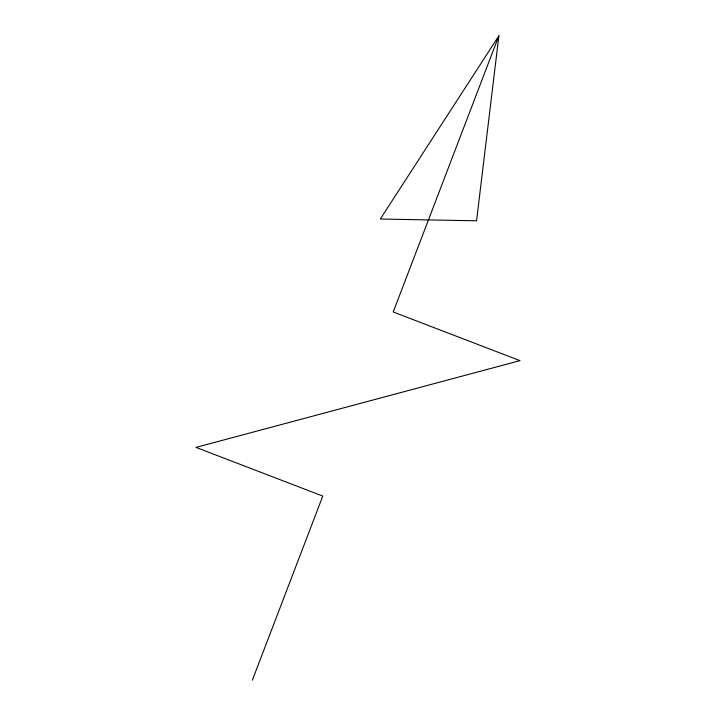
<?xml version="1.0" encoding="UTF-8"?>
<svg xmlns="http://www.w3.org/2000/svg" width="716" height="716" viewBox="0 0 716 716"><rect width="100%" height="100%" fill="white"/><g stroke="black" fill="none" stroke-linecap="round" stroke-linejoin="round"><path stroke-width="1.07" d="M498.882 35.8L476.57 220.796L380.312 219.033L498.882 35.8L393.218 311.97L519.986 360.649L196.014 447.402L322.782 496.09L252.345 680.2"/></g></svg>
